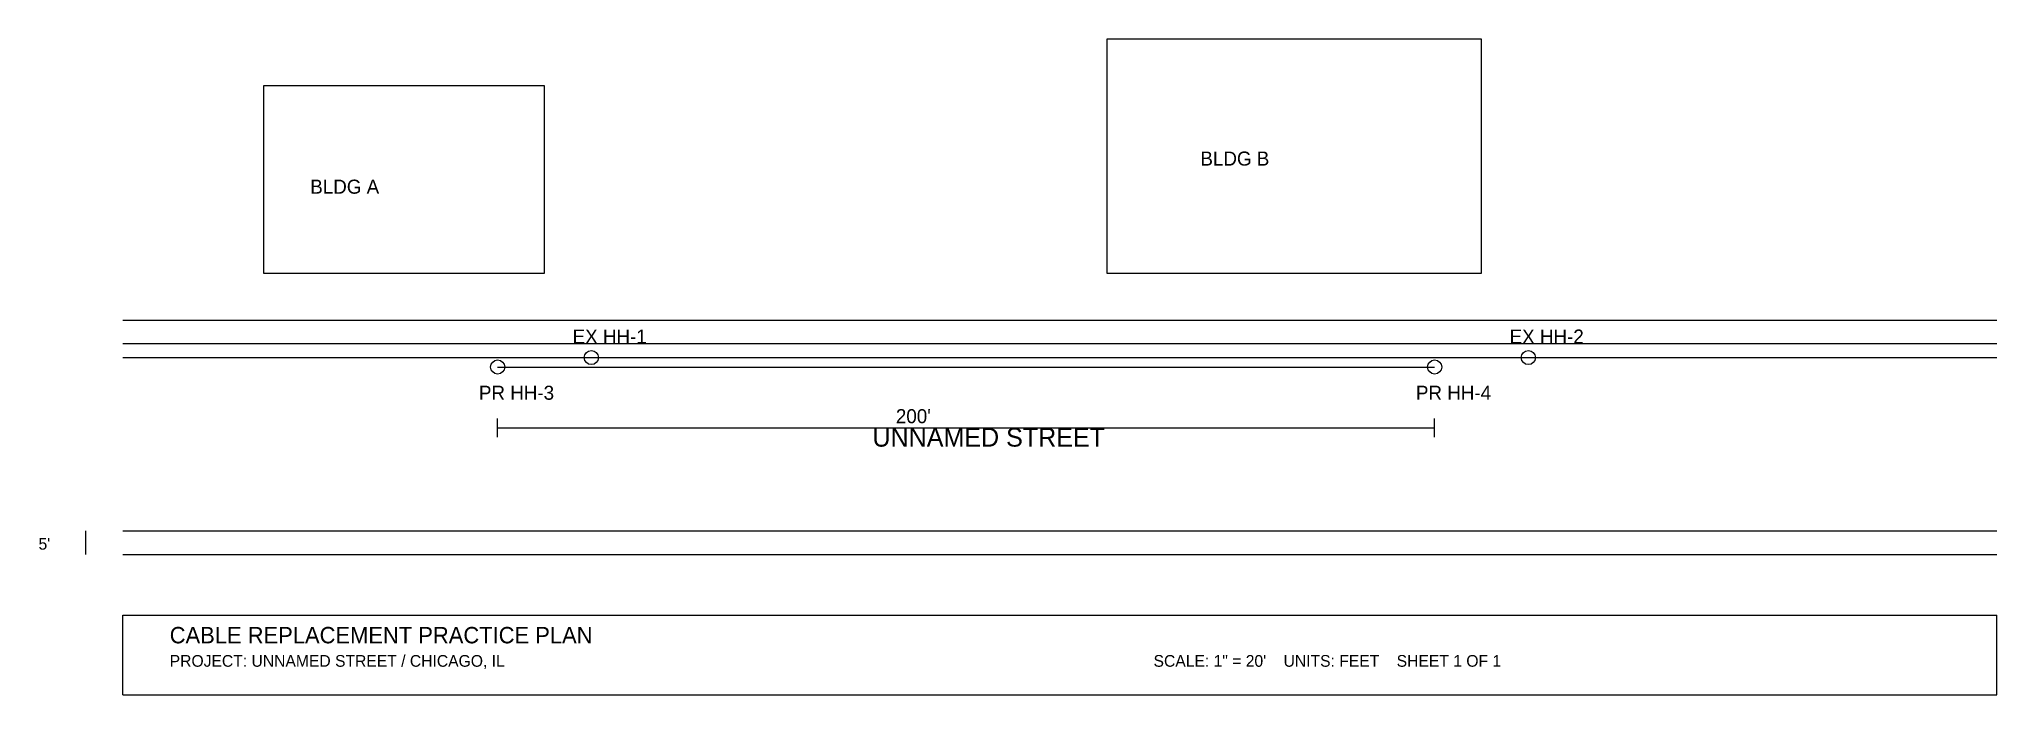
# Model space of a CAD drawing. Header units: feet. Extents: x -18 to 400, y -35 to 105.
import ezdxf

# ---------------------------------------------------------------- set-up
doc = ezdxf.new("R2010")
doc.units = ezdxf.units.FT
for name, color, linetype in [('C-ANNO', 7, 'CONTINUOUS'), ('C-DIM', 7, 'CONTINUOUS'), ('C-TITLE', 7, 'CONTINUOUS'), ('G-EXIST-BLDG', 8, 'CONTINUOUS'), ('G-EXIST-ROW', 8, 'CONTINUOUS'), ('G-EXIST-WALK', 8, 'CONTINUOUS'), ('U-ELEC-EXIST', 1, 'CONTINUOUS'), ('U-ELEC-PROP', 3, 'CONTINUOUS'), ('U-MH-EXIST', 1, 'CONTINUOUS'), ('U-MH-PROP', 3, 'CONTINUOUS')]:
    doc.layers.add(name, color=color, linetype=linetype)

msp = doc.modelspace()

# ---------------------------------------------------------------- linework, layer by layer
at = {"layer": 'C-DIM'}
for p, q in [((80, 20), (80, 24)), ((80, 22), (280, 22)), ((280, 20), (280, 24)), ((-8, 0), (-8, -5))]:
    msp.add_line(p, q, dxfattribs=at)
at = {"layer": 'C-TITLE'}
for p, q in [((0, -35), (0, -18)), ((0, -18), (400, -18)), ((400, -35), (400, -18)), ((0, -35), (400, -35))]:
    msp.add_line(p, q, dxfattribs=at)
at = {"layer": 'G-EXIST-BLDG'}
for p, q in [((290, 105), (210, 105)), ((210, 105), (210, 55)), ((290, 55), (290, 105)), ((90, 95), (30, 95)), ((30, 95), (30, 55)), ((90, 55), (90, 95)), ((30, 55), (90, 55)), ((210, 55), (290, 55))]:
    msp.add_line(p, q, dxfattribs=at)
at = {"layer": 'G-EXIST-ROW'}
for p, q in [((0, 40), (400, 40)), ((0, 0), (400, 0))]:
    msp.add_line(p, q, dxfattribs=at)
at = {"layer": 'G-EXIST-WALK'}
for p, q in [((0, 45), (400, 45)), ((0, -5), (400, -5))]:
    msp.add_line(p, q, dxfattribs=at)
at = {"layer": 'U-ELEC-EXIST'}
msp.add_line((0, 37), (400, 37), dxfattribs=at)
at = {"layer": 'U-ELEC-PROP'}
msp.add_line((80, 35), (280, 35), dxfattribs=at)
at = {"layer": 'U-MH-EXIST'}
for centre in [(100, 37), (300, 37)]:
    msp.add_circle(centre, 1.5, dxfattribs=at)
at = {"layer": 'U-MH-PROP'}
for centre in [(80, 35), (280, 35)]:
    msp.add_circle(centre, 1.5, dxfattribs=at)

# ---------------------------------------------------------------- texts
at = {"layer": 'C-ANNO'}
for s, height, p in [('BLDG B', 3, (230, 78)), ('BLDG A', 3, (40, 72)), ('EX HH-1', 3, (96, 40)), ('EX HH-2', 3, (296, 40)), ('PR HH-3', 3, (76, 28)), ('PR HH-4', 3, (276, 28)), ('UNNAMED STREET', 4, (160, 18))]:
    msp.add_text(s, height=height, dxfattribs=at).set_placement(p)
at = {"layer": 'C-DIM'}
for s, height, p in [("200'", 3, (165, 23)), ("5'", 2.5, (-18, -4))]:
    msp.add_text(s, height=height, dxfattribs=at).set_placement(p)
at = {"layer": 'C-TITLE'}
for s, height, p in [('CABLE REPLACEMENT PRACTICE PLAN', 3.5, (10, -24)), ('PROJECT: UNNAMED STREET / CHICAGO, IL', 2.5, (10, -29)), ('SCALE: 1" = 20\'    UNITS: FEET    SHEET 1 OF 1', 2.5, (220, -29))]:
    msp.add_text(s, height=height, dxfattribs=at).set_placement(p)

doc.saveas('drawing.dxf')
